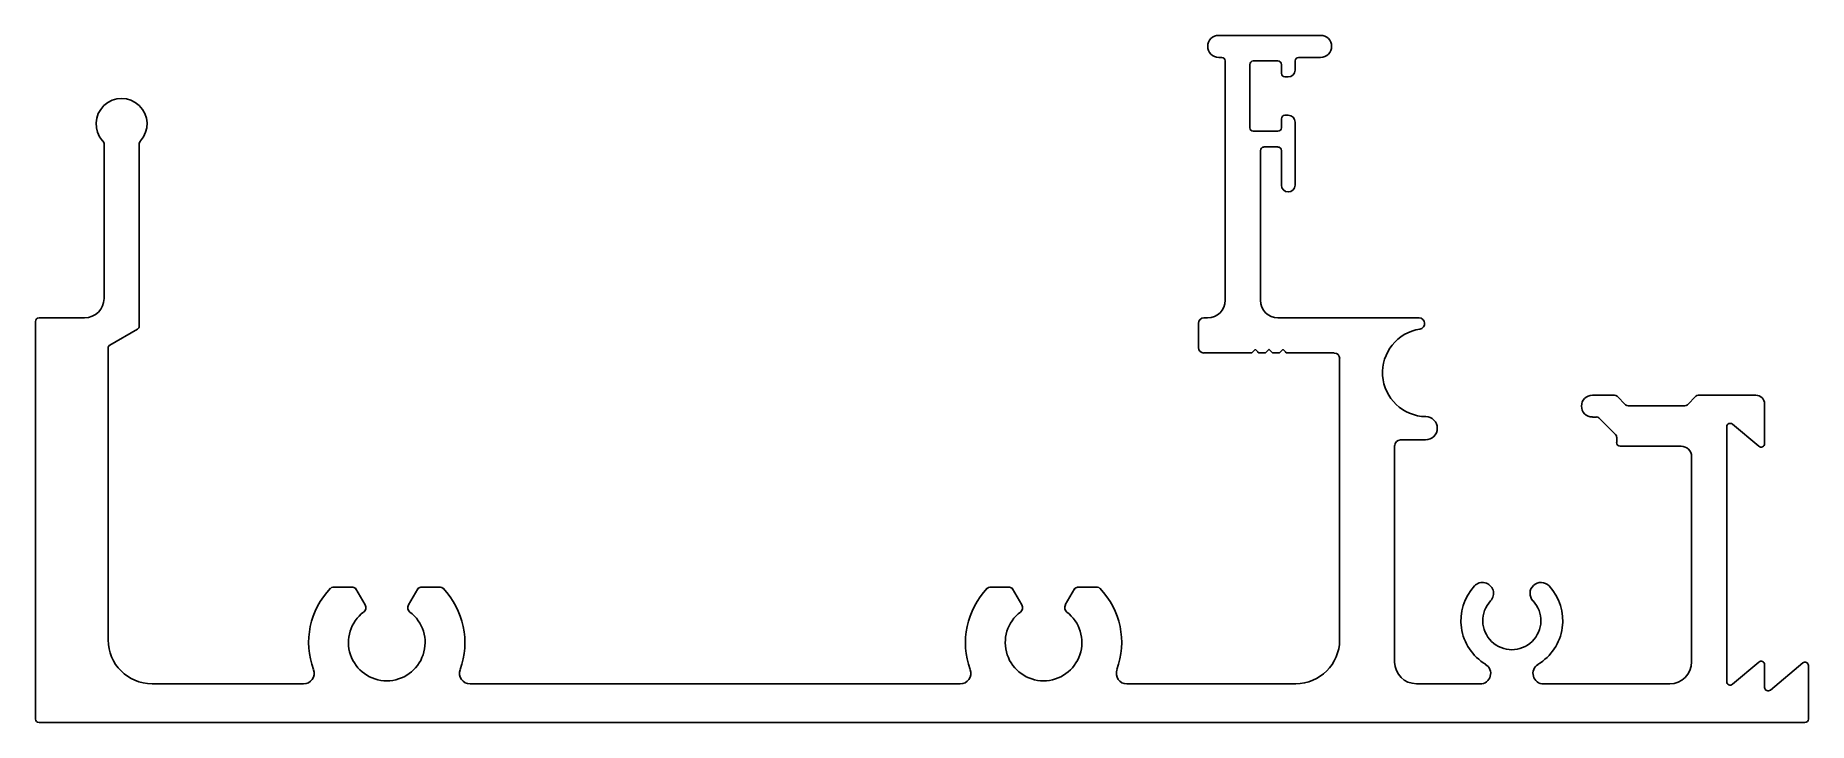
# Model space of a CAD drawing. Extents: x -64 to 64, y 7 to 57.
import ezdxf

# ---------------------------------------------------------------- set-up
doc = ezdxf.new("R2010")
doc.units = 0
doc.layers.add('1', color=7, linetype='CONTINUOUS')

msp = doc.modelspace()

# ---------------------------------------------------------------- linework, layer by layer
at = {"layer": '1', "linetype": 'CONTINUOUS'}
for p, q in [((21.41, 57.07), (28.78, 57.07)), ((21.63, 55.48), (21.41, 55.48)), ((21.88, 37.93), (21.88, 55.23)), ((25.69, 55.23), (23.91, 55.23)), ((26.94, 55.23), (26.94, 54.57)), ((28.78, 55.48), (27.19, 55.48)), ((23.66, 54.97), (23.66, 50.4)), ((25.95, 54.33), (25.95, 54.97)), ((26.44, 54.07), (26.2, 54.07)), ((26.2, 51.3), (26.44, 51.3)), ((23.91, 50.15), (25.69, 50.15)), ((25.95, 50.4), (25.95, 51.05)), ((26.94, 50.81), (26.94, 46.25)), ((-59.17, 38.06), (-59.17, 49.19)), ((-56.63, 49.19), (-56.63, 36.06)), ((24.42, 48.75), (24.42, 37.93)), ((25.69, 49.01), (24.68, 49.01)), ((25.95, 46.25), (25.95, 48.75)), ((-64.13, 7.66), (-64.13, 36.4)), ((-63.87, 36.66), (-60.57, 36.66)), ((19.95, 34.51), (19.95, 36.26)), ((20.34, 36.66), (20.61, 36.66)), ((25.69, 36.66), (35.89, 36.66)), ((-56.75, 35.84), (-58.75, 34.69)), ((-58.87, 34.47), (-58.87, 13.38)), ((23.7, 34.12), (20.34, 34.12)), ((24.04, 34.36), (23.87, 34.19)), ((24.23, 34.19), (24.06, 34.36)), ((24.7, 34.12), (24.4, 34.12)), ((25.04, 34.36), (24.87, 34.19)), ((25.23, 34.19), (25.06, 34.36)), ((25.7, 34.12), (25.4, 34.12)), ((25.4, 34.12), (25.7, 34.12)), ((25.7, 34.12), (25.4, 34.12)), ((25.4, 34.12), (25.7, 34.12)), ((25.7, 34.12), (25.4, 34.12)), ((26.04, 34.36), (25.87, 34.19)), ((26.23, 34.19), (26.06, 34.36)), ((29.76, 34.12), (26.4, 34.12)), ((26.4, 34.12), (26.4, 34.12)), ((30.15, 13.38), (30.15, 33.72)), ((48.42, 31.07), (50.03, 31.07)), ((50.21, 30.99), (50.82, 30.38)), ((55.29, 30.38), (55.9, 30.99)), ((56.08, 31.07), (60.24, 31.07)), ((48.72, 29.49), (48.42, 29.49)), ((51, 30.31), (55.11, 30.31)), ((60.87, 30.43), (60.87, 27.57)), ((50.1, 28.22), (48.9, 29.42)), ((58.14, 28.78), (58.14, 10.37)), ((60.46, 27.38), (58.55, 28.98)), ((34.13, 27.43), (34.13, 11.78)), ((36.37, 27.83), (34.54, 27.83)), ((50.18, 27.64), (50.18, 28.04)), ((54.83, 27.39), (50.43, 27.39)), ((55.6, 11.79), (55.6, 26.62)), ((-42.62, 17.19), (-41.18, 17.19)), ((-40.96, 17.06), (-40.3, 15.91)), ((-37.15, 15.91), (-36.49, 17.06)), ((-36.27, 17.19), (-34.84, 17.19)), ((4.86, 17.19), (6.29, 17.19)), ((6.51, 17.06), (7.18, 15.91)), ((10.32, 15.91), (10.99, 17.06)), ((11.21, 17.19), (12.64, 17.19)), ((58.55, 10.18), (60.46, 11.78)), ((60.87, 11.58), (60.87, 9.94)), ((61.29, 9.75), (63.63, 11.72)), ((64.05, 11.52), (64.05, 7.66)), ((-55.7, 10.2), (-44.74, 10.2)), ((-32.71, 10.2), (2.73, 10.2)), ((14.77, 10.2), (26.98, 10.2)), ((35.7, 10.2), (40.31, 10.2)), ((44.89, 10.2), (54.01, 10.2)), ((63.79, 7.41), (-63.87, 7.41))]:
    msp.add_line(p, q, dxfattribs=at)
for centre, radius, start, end in [((21.41, 56.28), 0.794, 90, 270), ((28.78, 56.28), 0.794, 270, 90), ((21.63, 55.23), 0.254, 0, 90), ((23.91, 54.97), 0.254, 90, 180), ((25.69, 54.97), 0.254, 0, 90), ((27.19, 55.23), 0.254, 90, 180), ((26.2, 54.33), 0.254, 180, 270), ((26.44, 54.57), 0.495, 270, 360), ((-57.9, 50.68), 1.84, 318.2247, 221.7753), ((26.2, 51.05), 0.254, 90, 180), ((26.44, 50.81), 0.495, 0, 90), ((23.91, 50.4), 0.254, 180, 270), ((25.69, 50.4), 0.254, 270, 0), ((-59.57, 49.19), 0.406, 360, 41.7753), ((-56.22, 49.19), 0.406, 138.2247, 180), ((24.68, 48.75), 0.254, 90, 180), ((25.69, 48.75), 0.254, 360, 90), ((26.44, 46.25), 0.495, 180, 0), ((-60.57, 38.06), 1.4, 270, 360), ((20.61, 37.93), 1.27, 270, 0), ((25.69, 37.93), 1.27, 180, 270), ((-63.87, 36.4), 0.254, 90, 180), ((-56.88, 36.06), 0.254, 300, 360), ((20.34, 36.26), 0.396, 90, 180), ((35.89, 36.25), 0.406, 278.5642, 90), ((-58.62, 34.47), 0.254, 120, 180), ((36.43, 32.7), 3.18, 98.5642, 269.1759), ((20.34, 34.51), 0.397, 180, 270), ((23.7, 34.37), 0.25, 270, 315), ((24.05, 34.36), 0.008, 45, 135), ((24.4, 34.37), 0.25, 225, 270), ((24.7, 34.37), 0.25, 270, 315), ((25.05, 34.36), 0.008, 45, 135), ((25.4, 34.37), 0.25, 225, 270), ((25.7, 34.37), 0.25, 270, 315), ((26.05, 34.36), 0.008, 45, 135), ((26.4, 34.37), 0.25, 225, 270), ((29.76, 33.72), 0.397, 360, 89.9997), ((48.42, 30.28), 0.787, 90, 270), ((50.03, 30.82), 0.254, 45, 90), ((56.08, 30.82), 0.254, 90, 135), ((60.24, 30.43), 0.635, 0, 90), ((36.37, 28.68), 0.843, 270, 89.1759), ((48.72, 29.24), 0.254, 45, 90), ((51, 30.56), 0.254, 225, 270), ((55.11, 30.56), 0.254, 270, 315), ((49.92, 28.04), 0.254, 0, 45), ((58.39, 28.78), 0.254, 50.0001, 179.9999), ((34.54, 27.43), 0.406, 90, 180), ((50.43, 27.64), 0.254, 180, 270), ((54.83, 26.62), 0.762, 0, 90), ((60.62, 27.57), 0.254, 230, 0), ((-38.73, 13.19), 5.65, 136.069, 200.2816), ((-42.62, 16.93), 0.254, 90, 136.069), ((-41.18, 16.93), 0.254, 30, 90), ((-36.27, 16.93), 0.254, 90, 150), ((-34.84, 16.93), 0.254, 43.931, 90), ((-38.73, 13.19), 5.65, 339.7184, 43.931), ((8.75, 13.19), 5.65, 136.069, 200.2816), ((4.86, 16.93), 0.254, 90, 136.069), ((6.29, 16.93), 0.254, 30, 90), ((11.21, 16.93), 0.254, 90, 150), ((12.64, 16.93), 0.254, 43.931, 90), ((8.75, 13.19), 5.65, 339.7184, 43.931), ((42.6, 14.77), 3.68, 137.0432, 239.0305), ((40.48, 16.74), 0.794, 317.0432, 137.0432), ((44.71, 16.74), 0.794, 42.9568, 222.9568), ((42.6, 14.77), 3.68, 300.9695, 42.9568), ((-38.73, 13.19), 2.77, 127.2523, 52.7477), ((-40.64, 15.71), 0.4, 307.2523, 30), ((-36.81, 15.71), 0.4, 150, 232.7477), ((8.75, 13.19), 2.77, 127.2523, 52.7477), ((6.83, 15.71), 0.4, 307.2523, 30), ((10.67, 15.71), 0.4, 150, 232.7477), ((42.6, 14.77), 2.1, 137.0432, 42.9568), ((-55.7, 13.38), 3.17, 180, 270), ((26.98, 13.38), 3.17, 270, 360), ((35.7, 11.78), 1.57, 180, 270), ((40.31, 10.96), 0.762, 270, 59.0305), ((44.89, 10.96), 0.762, 120.9695, 270), ((54.01, 11.79), 1.59, 270, 0), ((60.62, 11.58), 0.254, 360, 130), ((63.79, 11.52), 0.254, 0, 129.9999), ((-44.74, 10.96), 0.762, 270, 20.2816), ((-32.71, 10.96), 0.762, 159.7184, 270), ((2.73, 10.96), 0.762, 270, 20.2816), ((14.77, 10.96), 0.762, 159.7184, 270), ((58.39, 10.37), 0.254, 180, 310), ((61.13, 9.95), 0.254, 181.5076, 309.9869), ((-63.87, 7.66), 0.254, 180, 270), ((63.79, 7.66), 0.254, 270, 360)]:
    msp.add_arc(centre, radius, start, end, dxfattribs=at)

doc.saveas('drawing.dxf')
